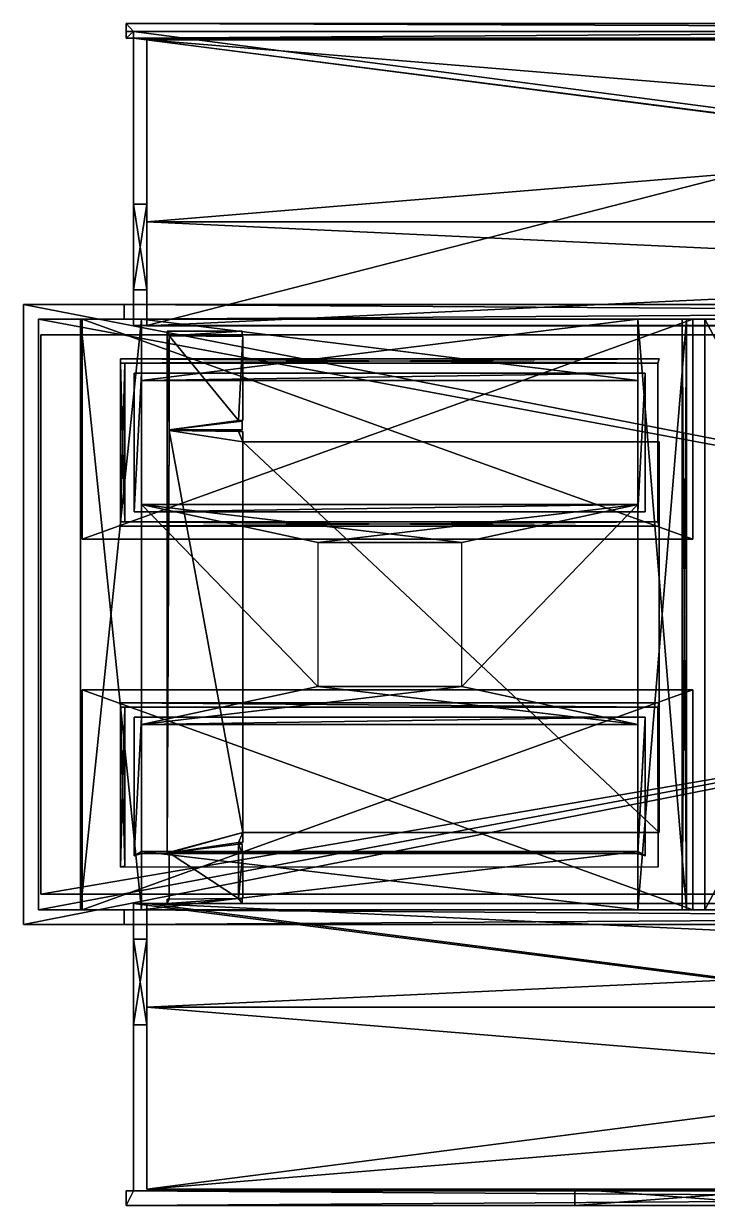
# Model space of a CAD drawing. Header units: metres. Extents: x -30 to 13953, y 0 to 4840.
# Drawn here: x -30 to 2770, y 0 to 4840 of the extents above; entities that cross this region are included whole.
import ezdxf

# ---------------------------------------------------------------- set-up
doc = ezdxf.new("R2010")
doc.units = ezdxf.units.M
doc.layers.add('ARR_parete_letto', color=7, linetype='Continuous')
doc.layers.add('SCOCCA', color=7, linetype='Continuous')

msp = doc.modelspace()

# ---------------------------------------------------------------- linework, layer by layer
at = {"layer": 'ARR_parete_letto'}
for points in [[(558.4, 3579.8, 1395), (558.4, 1443.8, 1395), (558.4, 1443.8, 3693.5)], [(558.4, 3579.8, 1395), (558.4, 1443.8, 3693.5), (558.4, 3579.8, 3693.5)], [(558.4, 3579.8, 1395), (558.4, 3579.8, 3693.5), (865.4, 3579.8, 3693.5)], [(865.4, 3579.8, 1395), (558.4, 3579.8, 1395), (865.4, 3579.8, 3693.5)], [(558.4, 3579.8, 1395), (566.4, 3561.8, 1395), (566.4, 3175.8, 1395)], [(558.4, 3579.8, 1395), (865.4, 3579.8, 1395), (566.4, 3561.8, 1395)], [(558.4, 1443.8, 1395), (558.4, 3579.8, 1395), (566.4, 3175.8, 1395)], [(558.4, 3579.8, 3693.5), (566.4, 3175.8, 3693.5), (566.4, 3561.8, 3693.5)], [(558.4, 3579.8, 3693.5), (566.4, 3561.8, 3693.5), (865.4, 3579.8, 3693.5)], [(558.4, 1443.8, 3693.5), (566.4, 3175.8, 3693.5), (558.4, 3579.8, 3693.5)], [(566.4, 3561.8, 1395), (865.4, 3579.8, 1395), (865.4, 3561.8, 1395)], [(566.4, 3561.8, 3693.5), (865.4, 3561.8, 3693.5), (865.4, 3579.8, 3693.5)], [(865.4, 3561.8, 1395), (865.4, 3561.8, 3693.5), (566.4, 3561.8, 3693.5)], [(566.4, 3561.8, 1395), (865.4, 3561.8, 1395), (566.4, 3561.8, 3693.5)], [(868.4, 3558.8, 1395), (566.4, 3561.8, 1395), (566.4, 3561.8, 3693.5)], [(868.4, 3558.8, 1395), (566.4, 3561.8, 3693.5), (868.4, 3558.8, 3693.5)], [(566.4, 3561.8, 1395), (868.4, 3558.8, 1395), (850.4, 3214.8, 1395)], [(566.4, 3561.8, 1395), (850.4, 3214.8, 1395), (566.4, 3175.8, 1395)], [(566.4, 3561.8, 3693.5), (850.4, 3214.8, 3693.5), (868.4, 3558.8, 3693.5)], [(566.4, 3561.8, 3693.5), (566.4, 3175.8, 3693.5), (850.4, 3214.8, 3693.5)], [(868.4, 3558.8, 1395), (868.4, 3214.8, 1395), (850.4, 3214.8, 1395)], [(868.4, 3558.8, 3693.5), (850.4, 3214.8, 3693.5), (868.4, 3214.8, 3693.5)], [(865.4, 3579.8, 1395), (865.4, 3579.8, 3693.5), (865.4, 3561.8, 3693.5)], [(865.4, 3561.8, 1395), (865.4, 3579.8, 1395), (865.4, 3561.8, 3693.5)], [(868.4, 3558.8, 1395), (868.4, 3558.8, 3693.5), (868.4, 3214.8, 3693.5)], [(868.4, 3214.8, 1395), (868.4, 3558.8, 1395), (868.4, 3214.8, 3693.5)], [(865.4, 3211.8, 1395), (566.4, 3175.8, 1395), (850.4, 3214.8, 1395)], [(865.4, 3211.8, 3693.5), (850.4, 3214.8, 3693.5), (566.4, 3175.8, 3693.5)], [(865.4, 3175.8, 1395), (566.4, 3175.8, 1395), (865.4, 3211.8, 1395)], [(865.4, 3175.8, 3693.5), (865.4, 3211.8, 3693.5), (566.4, 3175.8, 3693.5)], [(868.4, 3214.8, 1395), (868.4, 3214.8, 3693.5), (850.4, 3214.8, 3693.5)], [(850.4, 3214.8, 1395), (868.4, 3214.8, 1395), (850.4, 3214.8, 3693.5)], [(865.4, 3211.8, 1395), (850.4, 3214.8, 1395), (850.4, 3214.8, 3693.5)], [(865.4, 3211.8, 1395), (850.4, 3214.8, 3693.5), (865.4, 3211.8, 3693.5)], [(865.4, 3175.8, 1395), (865.4, 3211.8, 1395), (865.4, 3211.8, 3693.5)], [(865.4, 3175.8, 1395), (865.4, 3211.8, 3693.5), (865.4, 3175.8, 3693.5)], [(558.4, 1443.8, 1395), (566.4, 3175.8, 1395), (566.4, 3173.7, 1395)], [(558.4, 1443.8, 3693.5), (566.4, 3173.7, 3693.5), (566.4, 3175.8, 3693.5)], [(566.4, 3173.7, 1395), (868.4, 1527.8, 1395), (558.4, 1443.8, 1395)], [(566.4, 3173.7, 3693.5), (558.4, 1443.8, 3693.5), (868.4, 1527.8, 3693.5)], [(865.4, 3175.8, 1395), (865.4, 3175.8, 3693.5), (566.4, 3175.8, 3693.5)], [(566.4, 3175.8, 1395), (865.4, 3175.8, 1395), (566.4, 3175.8, 3693.5)], [(566.4, 3175.8, 1395), (566.4, 3175.8, 3693.5), (566.4, 3173.7, 3693.5)], [(566.4, 3173.7, 1395), (566.4, 3175.8, 1395), (566.4, 3173.7, 3693.5)], [(850.4, 3175.8, 1395), (566.4, 3173.7, 1395), (566.4, 3173.7, 3693.5)], [(850.4, 3175.8, 1395), (566.4, 3173.7, 3693.5), (850.4, 3175.8, 3693.5)], [(566.4, 3173.7, 1395), (850.4, 3175.8, 1395), (850.4, 3169.8, 1395)], [(566.4, 3173.7, 3693.5), (850.4, 3169.8, 3693.5), (850.4, 3175.8, 3693.5)], [(566.4, 3173.7, 1395), (850.4, 3169.8, 1395), (868.4, 3127.8, 1395)], [(566.4, 3173.7, 1395), (868.4, 3127.8, 1395), (868.4, 1527.8, 1395)], [(566.4, 3173.7, 3693.5), (868.4, 3127.8, 3693.5), (850.4, 3169.8, 3693.5)], [(566.4, 3173.7, 3693.5), (868.4, 1527.8, 3693.5), (868.4, 3127.8, 3693.5)], [(850.4, 3169.8, 1395), (850.4, 3175.8, 1395), (850.4, 3175.8, 3693.5)], [(850.4, 3169.8, 1395), (850.4, 3175.8, 3693.5), (850.4, 3169.8, 3693.5)], [(850.4, 3169.8, 1395), (850.4, 3169.8, 3693.5), (868.4, 3169.8, 3693.5)], [(868.4, 3169.8, 1395), (850.4, 3169.8, 1395), (868.4, 3169.8, 3693.5)], [(850.4, 3169.8, 1395), (868.4, 3169.8, 1395), (868.4, 3127.8, 1395)], [(850.4, 3169.8, 3693.5), (868.4, 3127.8, 3693.5), (868.4, 3169.8, 3693.5)], [(868.4, 3127.8, 1395), (868.4, 3169.8, 1395), (868.4, 3169.8, 3693.5)], [(868.4, 3127.8, 1395), (868.4, 3169.8, 3693.5), (868.4, 3127.8, 3693.5)], [(868.4, 3127.8, 1395), (868.4, 3127.8, 3693.5), (2573.4, 3127.8, 3693.5)], [(2573.4, 3127.8, 1395), (868.4, 3127.8, 1395), (2573.4, 3127.8, 3693.5)], [(868.4, 3127.8, 1395), (2573.4, 3127.8, 1395), (2573.4, 1527.8, 1395)], [(868.4, 3127.8, 1395), (2573.4, 1527.8, 1395), (868.4, 1527.8, 1395)], [(868.4, 3127.8, 3693.5), (2573.4, 1527.8, 3693.5), (2573.4, 3127.8, 3693.5)], [(868.4, 3127.8, 3693.5), (868.4, 1527.8, 3693.5), (2573.4, 1527.8, 3693.5)], [(2573.4, 1527.8, 1395), (2573.4, 3127.8, 1395), (2573.4, 3127.8, 3693.5)], [(2573.4, 1527.8, 1395), (2573.4, 3127.8, 3693.5), (2573.4, 1527.8, 3693.5)], [(558.4, 1443.8, 1395), (868.4, 1527.8, 1395), (566.4, 1443.8, 1395)], [(558.4, 1443.8, 3693.5), (566.4, 1443.8, 3693.5), (868.4, 1527.8, 3693.5)], [(566.4, 1443.8, 1395), (868.4, 1527.8, 1395), (850.4, 1485.8, 1395)], [(566.4, 1443.8, 3693.5), (850.4, 1485.8, 3693.5), (868.4, 1527.8, 3693.5)], [(868.4, 1527.8, 1395), (868.4, 1485.8, 1395), (850.4, 1485.8, 1395)], [(868.4, 1527.8, 3693.5), (850.4, 1485.8, 3693.5), (868.4, 1485.8, 3693.5)], [(2573.4, 1527.8, 1395), (2573.4, 1527.8, 3693.5), (868.4, 1527.8, 3693.5)], [(868.4, 1527.8, 1395), (2573.4, 1527.8, 1395), (868.4, 1527.8, 3693.5)], [(868.4, 1485.8, 1395), (868.4, 1527.8, 1395), (868.4, 1527.8, 3693.5)], [(868.4, 1485.8, 1395), (868.4, 1527.8, 3693.5), (868.4, 1485.8, 3693.5)], [(566.4, 1443.8, 1395), (850.4, 1485.8, 1395), (850.4, 1479.8, 1395)], [(566.4, 1443.8, 3693.5), (850.4, 1479.8, 3693.5), (850.4, 1485.8, 3693.5)], [(566.4, 1443.8, 1395), (850.4, 1479.8, 1395), (850.4, 1443.8, 1395)], [(566.4, 1443.8, 3693.5), (850.4, 1443.8, 3693.5), (850.4, 1479.8, 3693.5)], [(868.4, 1485.8, 1395), (868.4, 1485.8, 3693.5), (850.4, 1485.8, 3693.5)], [(850.4, 1485.8, 1395), (868.4, 1485.8, 1395), (850.4, 1485.8, 3693.5)], [(850.4, 1479.8, 1395), (850.4, 1485.8, 1395), (850.4, 1485.8, 3693.5)], [(850.4, 1479.8, 1395), (850.4, 1485.8, 3693.5), (850.4, 1479.8, 3693.5)], [(865.4, 1479.8, 1395), (850.4, 1479.8, 1395), (850.4, 1479.8, 3693.5)], [(865.4, 1479.8, 1395), (850.4, 1479.8, 3693.5), (865.4, 1479.8, 3693.5)], [(850.4, 1479.8, 1395), (865.4, 1479.8, 1395), (865.4, 1443.8, 1395)], [(850.4, 1479.8, 1395), (865.4, 1443.8, 1395), (850.4, 1443.8, 1395)], [(850.4, 1479.8, 3693.5), (865.4, 1443.8, 3693.5), (865.4, 1479.8, 3693.5)], [(850.4, 1479.8, 3693.5), (850.4, 1443.8, 3693.5), (865.4, 1443.8, 3693.5)], [(865.4, 1443.8, 1395), (865.4, 1479.8, 1395), (865.4, 1479.8, 3693.5)], [(865.4, 1443.8, 1395), (865.4, 1479.8, 3693.5), (865.4, 1443.8, 3693.5)], [(558.4, 1443.8, 1395), (566.4, 1443.8, 1395), (566.4, 1443.8, 3693.5)], [(558.4, 1443.8, 1395), (566.4, 1443.8, 3693.5), (558.4, 1443.8, 3693.5)], [(566.4, 1253.8, 1395), (566.4, 1253.8, 3693.5), (566.4, 1443.8, 3693.5)], [(566.4, 1443.8, 1395), (566.4, 1253.8, 1395), (566.4, 1443.8, 3693.5)], [(566.4, 1443.8, 1395), (850.4, 1443.8, 1395), (850.4, 1440.8, 1395)], [(566.4, 1443.8, 1395), (850.4, 1440.8, 1395), (850.4, 1256.8, 1395)], [(566.4, 1443.8, 1395), (850.4, 1256.8, 1395), (566.4, 1253.8, 1395)], [(566.4, 1443.8, 3693.5), (850.4, 1440.8, 3693.5), (850.4, 1443.8, 3693.5)], [(566.4, 1443.8, 3693.5), (850.4, 1256.8, 3693.5), (850.4, 1440.8, 3693.5)], [(566.4, 1443.8, 3693.5), (566.4, 1253.8, 3693.5), (850.4, 1256.8, 3693.5)], [(850.4, 1443.8, 1395), (865.4, 1443.8, 1395), (865.4, 1443.8, 3693.5)], [(850.4, 1443.8, 1395), (865.4, 1443.8, 3693.5), (850.4, 1443.8, 3693.5)], [(850.4, 1440.8, 1395), (850.4, 1443.8, 1395), (850.4, 1443.8, 3693.5)], [(850.4, 1440.8, 1395), (850.4, 1443.8, 3693.5), (850.4, 1440.8, 3693.5)], [(850.4, 1440.8, 1395), (850.4, 1440.8, 3693.5), (868.4, 1440.8, 3693.5)], [(868.4, 1440.8, 1395), (850.4, 1440.8, 1395), (868.4, 1440.8, 3693.5)], [(868.4, 1440.8, 1395), (868.4, 1256.8, 1395), (850.4, 1256.8, 1395)], [(850.4, 1440.8, 1395), (868.4, 1440.8, 1395), (850.4, 1256.8, 1395)], [(868.4, 1440.8, 3693.5), (850.4, 1256.8, 3693.5), (868.4, 1256.8, 3693.5)], [(850.4, 1440.8, 3693.5), (850.4, 1256.8, 3693.5), (868.4, 1440.8, 3693.5)], [(868.4, 1440.8, 1395), (868.4, 1440.8, 3693.5), (868.4, 1256.8, 3693.5)], [(868.4, 1256.8, 1395), (868.4, 1440.8, 1395), (868.4, 1256.8, 3693.5)], [(558.4, 1235.8, 1395), (850.4, 1256.8, 1395), (865.4, 1235.8, 1395)], [(566.4, 1253.8, 1395), (850.4, 1256.8, 1395), (558.4, 1235.8, 1395)], [(558.4, 1235.8, 3693.5), (865.4, 1235.8, 3693.5), (850.4, 1256.8, 3693.5)], [(566.4, 1253.8, 3693.5), (558.4, 1235.8, 3693.5), (850.4, 1256.8, 3693.5)], [(558.4, 1235.8, 1395), (558.4, 1235.8, 3693.5), (558.4, 1253.8, 3693.5)], [(558.4, 1253.8, 1395), (558.4, 1235.8, 1395), (558.4, 1253.8, 3693.5)], [(566.4, 1253.8, 1395), (558.4, 1253.8, 1395), (558.4, 1253.8, 3693.5)], [(566.4, 1253.8, 1395), (558.4, 1253.8, 3693.5), (566.4, 1253.8, 3693.5)], [(558.4, 1253.8, 1395), (566.4, 1253.8, 1395), (558.4, 1235.8, 1395)], [(558.4, 1253.8, 3693.5), (558.4, 1235.8, 3693.5), (566.4, 1253.8, 3693.5)], [(865.4, 1235.8, 1395), (865.4, 1235.8, 3693.5), (558.4, 1235.8, 3693.5)], [(558.4, 1235.8, 1395), (865.4, 1235.8, 1395), (558.4, 1235.8, 3693.5)], [(868.4, 1256.8, 1395), (868.4, 1256.8, 3693.5), (850.4, 1256.8, 3693.5)], [(850.4, 1256.8, 1395), (868.4, 1256.8, 1395), (850.4, 1256.8, 3693.5)], [(865.4, 1253.8, 1395), (850.4, 1256.8, 1395), (850.4, 1256.8, 3693.5)], [(865.4, 1253.8, 1395), (850.4, 1256.8, 3693.5), (865.4, 1253.8, 3693.5)], [(850.4, 1256.8, 1395), (865.4, 1253.8, 1395), (865.4, 1235.8, 1395)], [(850.4, 1256.8, 3693.5), (865.4, 1235.8, 3693.5), (865.4, 1253.8, 3693.5)], [(865.4, 1253.8, 1395), (865.4, 1253.8, 3693.5), (865.4, 1235.8, 3693.5)], [(865.4, 1235.8, 1395), (865.4, 1253.8, 1395), (865.4, 1235.8, 3693.5)]]:
    msp.add_3dface(points, dxfattribs=at)
at = {"layer": 'SCOCCA'}
for points in [[(390, 4840, 3910), (390, 4807.8, 3853.8), (390, 4781, 3910)], [(9635, 4840, 3910), (390, 4840, 3910), (390, 4781, 3910)], [(9635, 4840, 3910), (390, 4781, 3910), (9635, 4781, 3910)], [(390, 4807.8, 3853.8), (390, 4840, 1395), (390, 4807.8, 1395)], [(390, 4840, 1395), (419.4, 4807.8, 1395), (390, 4807.8, 1395)], [(390, 4840, 3910), (390, 4840, 1395), (390, 4807.8, 3853.8)], [(2793, 4840, 2698), (390, 4840, 1395), (390, 4840, 3910)], [(390, 4840, 1395), (9605.4, 4807.8, 1395), (419.4, 4807.8, 1395)], [(5030, 4840, 1695), (390, 4840, 1395), (2793, 4840, 2698)], [(5880, 4840, 1695), (390, 4840, 1395), (5030, 4840, 1695)], [(9635, 4840, 1395), (390, 4840, 1395), (5880, 4840, 1695)], [(390, 4840, 1395), (9635, 4840, 1395), (9605.4, 4807.8, 1395)], [(2793, 4840, 3342), (2793, 4840, 2698), (390, 4840, 3910)], [(5030, 4840, 3760), (2793, 4840, 3342), (390, 4840, 3910)], [(390, 4840, 3910), (5880, 4840, 3760), (5030, 4840, 3760)], [(390, 4840, 3910), (9635, 4840, 3910), (5880, 4840, 3760)], [(390, 4781, 3910), (390, 4807.8, 3853.8), (390, 4781, 3854.9)], [(390, 4807.8, 3853.8), (419.4, 4807.8, 3853.8), (390, 4781, 3854.9)], [(390, 4781, 3854.9), (419.4, 4807.8, 3853.8), (419.4, 4781, 3854.9)], [(390, 4807.8, 3853.8), (390, 4807.8, 1395), (419.4, 4807.8, 1395)], [(390, 4807.8, 3853.8), (419.4, 4807.8, 1395), (419.4, 4807.8, 3853.8)], [(419.4, 4100, 2125.5), (419.4, 4807.8, 1395), (419.4, 3603, 1395)], [(419.4, 4807.8, 1395), (9605.4, 3603, 1395), (419.4, 3603, 1395)], [(419.4, 4100, 3345.5), (419.4, 4807.8, 3853.8), (419.4, 4100, 2125.5)], [(419.4, 4807.8, 3853.8), (419.4, 4807.8, 1395), (419.4, 4100, 2125.5)], [(419.4, 4100, 3345.5), (419.4, 4781, 3854.9), (419.4, 4807.8, 3853.8)], [(419.4, 4807.8, 1395), (9605.4, 4807.8, 1395), (9605.4, 3603, 1395)], [(390, 4781, 3910), (390, 4781, 3854.9), (419.4, 4781, 3854.9)], [(390, 4781, 3910), (419.4, 4781, 3854.9), (9605.4, 4781, 3854.9)], [(390, 4781, 3910), (9605.4, 4781, 3854.9), (9635, 4781, 3910)], [(419.4, 3603, 3901.8), (419.4, 4781, 3854.9), (419.4, 4100, 3345.5)], [(419.4, 4781, 3854.9), (419.4, 3603, 3901.8), (9605.4, 3603, 3901.8)], [(419.4, 4781, 3854.9), (9605.4, 3603, 3901.8), (9605.4, 4781, 3854.9)], [(474.4, 3603, 1695), (474.4, 4774, 1695), (474.4, 4100, 2125.5)], [(474.4, 4774, 1695), (474.4, 3603, 1695), (5030, 4774, 1695)], [(474.4, 3603, 1695), (9550.4, 3603, 1695), (5030, 4774, 1695)], [(474.4, 3603, 3846.7), (474.4, 4100, 3345.5), (474.4, 4774, 3800.1)], [(474.4, 4774, 3800.1), (9550.4, 3603, 3846.7), (474.4, 3603, 3846.7)], [(9550.4, 4028.3, 3783.9), (474.4, 4028.3, 3783.9), (474.4, 4774, 3783.9)], [(9550.4, 4774, 3783.9), (474.4, 4774, 3783.9), (474.4, 4028.3, 3783.9)], [(9550.4, 4774, 3783.9), (474.4, 4028.3, 3783.9), (9550.4, 4028.3, 3783.9)], [(474.4, 4100, 3345.5), (474.4, 4100, 2125.5), (474.4, 4774, 1695)], [(474.4, 4100, 3345.5), (474.4, 4774, 1695), (474.4, 4774, 3800.1)], [(2793, 4774, 2698), (474.4, 4774, 3800.1), (474.4, 4774, 1695)], [(5030, 4774, 1695), (2793, 4774, 2698), (474.4, 4774, 1695)], [(9550.4, 4028.3, 3783.9), (474.4, 4774, 3783.9), (9550.4, 4774, 3783.9)], [(2793, 4774, 3342), (474.4, 4774, 3800.1), (2793, 4774, 2698)], [(5030, 4774, 3760), (474.4, 4774, 3800.1), (2793, 4774, 3342)], [(474.4, 4774, 3800.1), (5030, 4774, 3760), (5880, 4774, 3760)], [(474.4, 4774, 3800.1), (5880, 4774, 3760), (9550.4, 4774, 3800.1)], [(474.4, 4774, 3800.1), (9550.4, 4774, 3800.1), (9550.4, 3603, 3846.7)], [(419.4, 3750, 2125.5), (419.4, 4100, 2125.5), (419.4, 3603, 1395)], [(419.4, 3603, 3901.8), (419.4, 4100, 3345.5), (419.4, 3750, 3345.5)], [(419.4, 3750, 2125.5), (474.4, 4100, 2125.5), (419.4, 4100, 2125.5)], [(474.4, 3750, 2125.5), (474.4, 4100, 2125.5), (419.4, 3750, 2125.5)], [(419.4, 4100, 3345.5), (474.4, 3750, 3345.5), (419.4, 3750, 3345.5)], [(474.4, 4100, 2125.5), (419.4, 4100, 3345.5), (419.4, 4100, 2125.5)], [(474.4, 4100, 3345.5), (474.4, 3750, 3345.5), (419.4, 4100, 3345.5)], [(474.4, 4100, 2125.5), (474.4, 4100, 3345.5), (419.4, 4100, 3345.5)], [(474.4, 3750, 2125.5), (474.4, 3603, 1695), (474.4, 4100, 2125.5)], [(474.4, 3603, 3846.7), (474.4, 3750, 3345.5), (474.4, 4100, 3345.5)], [(9550.4, 3602.8, 3783.9), (474.4, 3602.8, 3783.9), (474.4, 4028.3, 3783.9)], [(9550.4, 4028.3, 3783.9), (474.4, 4028.3, 3783.9), (474.4, 3602.8, 3783.9)], [(9550.4, 4028.3, 3783.9), (474.4, 3602.8, 3783.9), (9550.4, 3602.8, 3783.9)], [(9550.4, 3602.8, 3783.9), (474.4, 4028.3, 3783.9), (9550.4, 4028.3, 3783.9)], [(419.4, 3603, 1395), (419.4, 3603, 3901.8), (419.4, 3750, 2125.5)], [(419.4, 3750, 2125.5), (419.4, 3603, 3901.8), (419.4, 3750, 3345.5)], [(474.4, 3750, 3345.5), (419.4, 3750, 2125.5), (419.4, 3750, 3345.5)], [(474.4, 3750, 3345.5), (474.4, 3750, 2125.5), (419.4, 3750, 2125.5)], [(474.4, 3603, 1695), (474.4, 3750, 3345.5), (474.4, 3603, 3846.7)], [(474.4, 3603, 1695), (474.4, 3750, 2125.5), (474.4, 3750, 3345.5)], [(-30, 3690, 4300), (-30, 1150, 1250), (-30, 1150, 4300)], [(-30, 3690, 4300), (-30, 3690, 1250), (-30, 1150, 1250)], [(-30, 3690, 1250), (13025, 1150, 1250), (-30, 1150, 1250)], [(12865.3, 3690, 4299.9), (-30, 3690, 4300), (-30, 1150, 4300)], [(12865.3, 3690, 4299.9), (-30, 1150, 4300), (12865.3, 1150, 4299.9)], [(381.9, 3690, 3925), (-30, 3690, 1250), (-30, 3690, 4300)], [(381.9, 3690, 3925), (381.9, 3690, 1380), (-30, 3690, 1250)], [(13025, 3690, 1250), (-30, 3690, 1250), (381.9, 3690, 1380)], [(-30, 3690, 1250), (13025, 3690, 1250), (13025, 1150, 1250)], [(9656.9, 3690, 3925), (381.9, 3690, 3925), (-30, 3690, 4300)], [(-30, 3690, 4300), (12865.3, 3690, 4299.9), (9656.9, 3690, 3925)], [(381.9, 3629, 1380), (381.9, 3690, 3925), (381.9, 3629, 3925)], [(381.9, 3629, 1380), (381.9, 3690, 1380), (381.9, 3690, 3925)], [(381.9, 3629, 1380), (9656.9, 3690, 1380), (381.9, 3690, 1380)], [(381.9, 3629, 1380), (9656.9, 3629, 1380), (9656.9, 3690, 1380)], [(9656.9, 3629, 3925), (381.9, 3629, 3925), (381.9, 3690, 3925)], [(13025, 3690, 1250), (381.9, 3690, 1380), (9656.9, 3690, 1380)], [(9656.9, 3629, 3925), (381.9, 3690, 3925), (9656.9, 3690, 3925)], [(31, 3629, 4245), (31, 1211, 4245), (31, 1211, 1305)], [(31, 3629, 4245), (31, 1211, 1305), (31, 3629, 1305)], [(31, 3629, 1305), (31, 1211, 1305), (13021.1, 1211, 1305)], [(12936.4, 3629, 4245), (31, 1211, 4245), (31, 3629, 4245)], [(12936.4, 3629, 4245), (12936.4, 1211, 4245), (31, 1211, 4245)], [(381.9, 3629, 3925), (31, 3629, 4245), (31, 3629, 1305)], [(381.9, 3629, 3925), (31, 3629, 1305), (381.9, 3629, 1380)], [(13021.1, 3629, 1305), (381.9, 3629, 1380), (31, 3629, 1305)], [(31, 3629, 1305), (13021.1, 1211, 1305), (13021.1, 3629, 1305)], [(9656.9, 3629, 3925), (31, 3629, 4245), (381.9, 3629, 3925)], [(31, 3629, 4245), (9656.9, 3629, 3925), (10050, 3629, 3925)], [(31, 3629, 4245), (10050, 3629, 3925), (12936.4, 3629, 4245)], [(203.2, 3629, 3994.4), (203.2, 1211, 3994.4), (453.2, 1211, 3994.4)], [(203.2, 3629, 3994.4), (453.2, 3629, 3994.4), (203.2, 1211, 3994.4)], [(453.2, 3629, 3994.4), (453.2, 1211, 3994.4), (203.2, 1211, 3994.4)], [(453.2, 3629, 3994.4), (203.2, 3629, 3994.4), (453.2, 1211, 3994.4)], [(210.2, 3629, 4092.4), (2711.2, 2729, 4092.4), (210.2, 2729, 4092.4)], [(2711.2, 3629, 4092.4), (210.2, 3629, 4092.4), (210.2, 2729, 4092.4)], [(2711.2, 3629, 4092.4), (210.2, 2729, 4092.4), (2711.2, 2729, 4092.4)], [(210.2, 3629, 4092.4), (2711.2, 3629, 4092.4), (2711.2, 2729, 4092.4)], [(13021.1, 3629, 1305), (9656.9, 3629, 1380), (381.9, 3629, 1380)], [(419.4, 3603, 3901.8), (419.4, 3603, 1395), (474.4, 3603, 1695)], [(9550.4, 3603, 1695), (474.4, 3603, 1695), (419.4, 3603, 1395)], [(9550.4, 3603, 1695), (419.4, 3603, 1395), (9605.4, 3603, 1395)], [(419.4, 3603, 3901.8), (474.4, 3603, 1695), (474.4, 3603, 3846.7)], [(9605.4, 3603, 3901.8), (419.4, 3603, 3901.8), (474.4, 3603, 3846.7)], [(2485.2, 3378.8, 3997.4), (453.2, 3378.8, 3997.4), (453.2, 3629, 3994.4)], [(2485.2, 3629, 3994.4), (453.2, 3629, 3994.4), (453.2, 3378.8, 3997.4)], [(2485.2, 3629, 3994.4), (453.2, 3378.8, 3997.4), (2485.2, 3378.8, 3997.4)], [(2485.2, 3378.8, 3997.4), (453.2, 3629, 3994.4), (2485.2, 3629, 3994.4)], [(9605.4, 3603, 3901.8), (474.4, 3603, 3846.7), (9550.4, 3603, 3846.7)], [(2485.2, 3629, 3994.4), (2685.2, 1211, 3997.4), (2485.2, 1211, 3994.4)], [(2685.2, 3629, 3997.4), (2485.2, 3629, 3994.4), (2485.2, 1211, 3994.4)], [(2685.2, 3629, 3997.4), (2485.2, 1211, 3994.4), (2685.2, 1211, 3997.4)], [(2485.2, 3629, 3994.4), (2685.2, 3629, 3997.4), (2685.2, 1211, 3997.4)], [(2667.2, 3629, 4003.4), (2667.2, 1211, 4003.4), (2667.2, 1211, 4083.4)], [(2685.2, 3629, 3997.4), (2667.2, 1211, 4003.4), (2667.2, 3629, 4003.4)], [(2685.2, 3629, 3997.4), (2685.2, 1211, 3997.4), (2667.2, 1211, 4003.4)], [(2667.2, 3629, 4003.4), (2667.2, 1211, 4083.4), (2667.2, 3629, 4083.4)], [(2667.2, 3629, 4083.4), (2667.2, 1211, 4083.4), (2685.2, 1211, 4083.4)], [(2667.2, 3629, 4083.4), (2685.2, 3629, 3997.4), (2667.2, 3629, 4003.4)], [(2667.2, 3629, 4083.4), (2685.2, 1211, 4083.4), (2685.2, 3629, 4083.4)], [(2685.2, 3629, 4083.4), (2685.2, 3629, 3997.4), (2667.2, 3629, 4083.4)], [(2685.2, 3629, 4083.4), (2685.2, 1211, 4083.4), (2685.2, 1211, 3997.4)], [(2685.2, 3629, 4083.4), (2685.2, 1211, 3997.4), (2685.2, 3629, 3997.4)], [(2760.2, 3629, 3994.4), (2760.2, 1211, 3994.4), (4050.2, 1211, 3994.4)], [(2760.2, 3629, 3994.4), (4050.2, 3629, 3994.4), (2760.2, 1211, 3994.4)], [(4050.2, 3629, 3994.4), (4050.2, 1211, 3994.4), (2760.2, 1211, 3994.4)], [(4050.2, 3629, 3994.4), (2760.2, 3629, 3994.4), (4050.2, 1211, 3994.4)], [(40, 1275, 1695), (40, 3565, 1395), (40, 1275, 1395)], [(13416.9, 3565, 1395), (40, 1275, 1395), (40, 3565, 1395)], [(13416.9, 3565, 1395), (13416.9, 1275, 1395), (40, 1275, 1395)], [(40, 1275, 1695), (40, 3565, 1695), (40, 3565, 1395)], [(13416.9, 3565, 1695), (40, 3565, 1695), (40, 1275, 1695)], [(13416.9, 3565, 1695), (40, 1275, 1695), (13416.9, 1275, 1695)], [(13416.9, 3565, 1395), (40, 3565, 1395), (40, 3565, 1695)], [(13416.9, 3565, 1695), (13416.9, 3565, 1395), (40, 3565, 1695)], [(367, 3449, 4083.4), (367, 3467, 4003.4), (367, 3449, 4003.4)], [(2573, 3467, 4003.4), (367, 3449, 4003.4), (367, 3467, 4003.4)], [(2573, 3467, 4003.4), (2567, 3449, 4003.4), (367, 3449, 4003.4)], [(367, 3449, 4083.4), (367, 3467, 4083.4), (367, 3467, 4003.4)], [(367, 3467, 4083.4), (367, 3449, 4083.4), (2567, 3449, 4083.4)], [(2573, 3467, 4003.4), (367, 3467, 4003.4), (367, 3467, 4083.4)], [(367, 3467, 4083.4), (2567, 3449, 4083.4), (2573, 3467, 4083.4)], [(2573, 3467, 4083.4), (2573, 3467, 4003.4), (367, 3467, 4083.4)], [(367, 3449, 4083.4), (367, 2800, 4003.4), (367, 2800, 4083.4)], [(367, 3449, 4083.4), (367, 3449, 4003.4), (367, 2800, 4003.4)], [(367, 3449, 4003.4), (385, 2800, 4003.4), (367, 2800, 4003.4)], [(367, 3449, 4083.4), (367, 2800, 4083.4), (385, 3449, 4083.4)], [(385, 3449, 4083.4), (367, 2800, 4083.4), (385, 2800, 4083.4)], [(385, 3449, 4083.4), (367, 3449, 4003.4), (367, 3449, 4083.4)], [(367, 3449, 4083.4), (367, 3449, 4003.4), (2567, 3449, 4003.4)], [(385, 3449, 4003.4), (385, 2800, 4003.4), (367, 3449, 4003.4)], [(385, 3449, 4083.4), (385, 3449, 4003.4), (367, 3449, 4003.4)], [(367, 3449, 4083.4), (2567, 3449, 4003.4), (2567, 3449, 4083.4)], [(385, 2800, 4083.4), (385, 2800, 4003.4), (385, 3449, 4003.4)], [(385, 2800, 4083.4), (385, 3449, 4003.4), (385, 3449, 4083.4)], [(2573, 3467, 4083.4), (2567, 3449, 4083.4), (2567, 3449, 4003.4)], [(2573, 3467, 4083.4), (2567, 3449, 4003.4), (2573, 3467, 4003.4)], [(2567, 2800, 4083.4), (2567, 3449, 4003.4), (2567, 2800, 4003.4)], [(2567, 3449, 4083.4), (2567, 2800, 4083.4), (2567, 2800, 4003.4)], [(2567, 3449, 4083.4), (2567, 2800, 4003.4), (2567, 3449, 4003.4)], [(2567, 2800, 4083.4), (2567, 3449, 4083.4), (2567, 3449, 4003.4)], [(423.2, 2840.1, 4021.4), (423.2, 3408.8, 4003.4), (423.2, 2840.1, 4003.4)], [(453.2, 3408.8, 4003.4), (423.2, 2840.1, 4003.4), (423.2, 3408.8, 4003.4)], [(453.2, 3408.8, 4003.4), (453.2, 2840, 4003.4), (423.2, 2840.1, 4003.4)], [(423.2, 2840.1, 4021.4), (423.2, 3408.8, 4021.4), (423.2, 3408.8, 4003.4)], [(453.2, 3408.8, 4021.4), (423.2, 3408.8, 4021.4), (423.2, 2840.1, 4021.4)], [(453.2, 3408.8, 4021.4), (423.2, 2840.1, 4021.4), (453.2, 2840, 4021.4)], [(423.2, 3408.8, 4021.4), (453.2, 3408.8, 4021.4), (423.2, 3408.8, 4003.4)], [(423.2, 3408.8, 4003.4), (453.2, 3408.8, 4021.4), (453.2, 3408.8, 4003.4)], [(453.2, 3408.8, 4021.4), (453.2, 2840, 4021.4), (453.2, 2840, 4003.4)], [(453.2, 3408.8, 4021.4), (453.2, 2840, 4003.4), (453.2, 3408.8, 4003.4)], [(453.2, 3378.8, 4021.4), (453.2, 3408.8, 4021.4), (453.2, 3378.8, 3997.4)], [(453.2, 3378.8, 3997.4), (453.2, 3408.8, 4021.4), (453.2, 3408.8, 4003.4)], [(2485.2, 3408.8, 4003.4), (453.2, 3378.8, 3997.4), (453.2, 3408.8, 4003.4)], [(2485.2, 3408.8, 4003.4), (2485.2, 3378.8, 3997.4), (453.2, 3378.8, 3997.4)], [(2485.2, 3408.8, 4021.4), (453.2, 3408.8, 4021.4), (453.2, 3378.8, 4021.4)], [(2485.2, 3408.8, 4021.4), (453.2, 3378.8, 4021.4), (2485.2, 3378.8, 4021.4)], [(2485.2, 3408.8, 4021.4), (453.2, 3408.8, 4003.4), (453.2, 3408.8, 4021.4)], [(2485.2, 3408.8, 4021.4), (2485.2, 3408.8, 4003.4), (453.2, 3408.8, 4003.4)], [(2485.2, 3408.8, 4021.4), (2485.2, 2840, 4003.4), (2485.2, 2840, 4021.4)], [(2485.2, 3408.8, 4021.4), (2485.2, 3408.8, 4003.4), (2485.2, 2840, 4003.4)], [(2515.2, 3408.8, 4003.4), (2485.2, 2840, 4003.4), (2485.2, 3408.8, 4003.4)], [(2515.2, 3408.8, 4003.4), (2515.2, 2840.1, 4003.4), (2485.2, 2840, 4003.4)], [(2515.2, 3408.8, 4021.4), (2485.2, 3408.8, 4021.4), (2485.2, 2840, 4021.4)], [(2515.2, 3408.8, 4021.4), (2485.2, 2840, 4021.4), (2515.2, 2840.1, 4021.4)], [(2485.2, 3408.8, 4003.4), (2485.2, 3378.8, 4021.4), (2485.2, 3378.8, 3997.4)], [(2485.2, 3408.8, 4021.4), (2485.2, 3378.8, 4021.4), (2485.2, 3408.8, 4003.4)], [(2485.2, 3408.8, 4021.4), (2515.2, 3408.8, 4021.4), (2485.2, 3408.8, 4003.4)], [(2485.2, 3408.8, 4003.4), (2515.2, 3408.8, 4021.4), (2515.2, 3408.8, 4003.4)], [(2515.2, 2840.1, 4021.4), (2515.2, 2840.1, 4003.4), (2515.2, 3408.8, 4003.4)], [(2515.2, 2840.1, 4021.4), (2515.2, 3408.8, 4003.4), (2515.2, 3408.8, 4021.4)], [(453.2, 3378.8, 4021.4), (453.2, 3378.8, 3997.4), (2485.2, 3378.8, 3997.4)], [(453.2, 3378.8, 4021.4), (2485.2, 3378.8, 3997.4), (2485.2, 3378.8, 4021.4)], [(1175, 2125, 3994.4), (453.2, 1969.9, 3997.4), (453.2, 2869.9, 3997.4)], [(453.2, 2840, 4021.4), (453.2, 2869.9, 4021.4), (453.2, 2840, 4003.4)], [(453.2, 2840, 4003.4), (453.2, 2869.9, 4021.4), (453.2, 2869.9, 3997.4)], [(2485.2, 2869.9, 3997.4), (453.2, 2840, 4003.4), (453.2, 2869.9, 3997.4)], [(2485.2, 2869.9, 3997.4), (2485.2, 2840, 4003.4), (453.2, 2840, 4003.4)], [(2485.2, 2869.9, 4021.4), (453.2, 2869.9, 4021.4), (453.2, 2840, 4021.4)], [(2485.2, 2869.9, 4021.4), (453.2, 2840, 4021.4), (2485.2, 2840, 4021.4)], [(2485.2, 2869.9, 4021.4), (453.2, 2869.9, 3997.4), (453.2, 2869.9, 4021.4)], [(1175, 2125, 3994.4), (453.2, 2869.9, 3997.4), (1175, 2715, 3994.4)], [(453.2, 2869.9, 3997.4), (1175, 2715, 3994.4), (1765, 2715, 3994.4)], [(2485.2, 2869.9, 3997.4), (1175, 2715, 3994.4), (453.2, 2869.9, 3997.4)], [(453.2, 2869.9, 3997.4), (1765, 2715, 3994.4), (2485.2, 2869.9, 3997.4)], [(2485.2, 2869.9, 4021.4), (2485.2, 2869.9, 3997.4), (453.2, 2869.9, 3997.4)], [(2485.2, 2869.9, 3997.4), (1765, 2715, 3994.4), (1175, 2715, 3994.4)], [(1765, 2125, 3994.4), (1765, 2715, 3994.4), (2485.2, 2869.9, 3997.4)], [(2485.2, 1969.9, 3997.4), (1765, 2125, 3994.4), (2485.2, 2869.9, 3997.4)], [(2485.2, 2869.9, 3997.4), (2485.2, 2840, 4021.4), (2485.2, 2840, 4003.4)], [(2485.2, 2869.9, 4021.4), (2485.2, 2840, 4021.4), (2485.2, 2869.9, 3997.4)], [(453.2, 2840, 4003.4), (423.2, 2840.1, 4021.4), (423.2, 2840.1, 4003.4)], [(453.2, 2840, 4021.4), (423.2, 2840.1, 4021.4), (453.2, 2840, 4003.4)], [(453.2, 2840, 4021.4), (453.2, 2840, 4003.4), (2485.2, 2840, 4003.4)], [(453.2, 2840, 4021.4), (2485.2, 2840, 4003.4), (2485.2, 2840, 4021.4)], [(2515.2, 2840.1, 4003.4), (2485.2, 2840, 4021.4), (2485.2, 2840, 4003.4)], [(2515.2, 2840.1, 4021.4), (2485.2, 2840, 4021.4), (2515.2, 2840.1, 4003.4)], [(367, 2782, 4083.4), (367, 2800, 4003.4), (367, 2782, 4003.4)], [(2567, 2800, 4003.4), (367, 2782, 4003.4), (367, 2800, 4003.4)], [(2567, 2800, 4003.4), (2573, 2782, 4003.4), (367, 2782, 4003.4)], [(367, 2782, 4083.4), (367, 2800, 4083.4), (367, 2800, 4003.4)], [(367, 2800, 4083.4), (367, 2782, 4083.4), (2573, 2782, 4083.4)], [(367, 2800, 4083.4), (367, 2800, 4003.4), (385, 2800, 4003.4)], [(367, 2800, 4083.4), (2567, 2800, 4003.4), (367, 2800, 4003.4)], [(367, 2800, 4083.4), (385, 2800, 4003.4), (385, 2800, 4083.4)], [(367, 2800, 4083.4), (2573, 2782, 4083.4), (2567, 2800, 4083.4)], [(367, 2800, 4083.4), (2567, 2800, 4083.4), (2567, 2800, 4003.4)], [(2573, 2782, 4003.4), (367, 2782, 4083.4), (367, 2782, 4003.4)], [(2573, 2782, 4083.4), (367, 2782, 4083.4), (2573, 2782, 4003.4)], [(2567, 2800, 4083.4), (2573, 2782, 4083.4), (2573, 2782, 4003.4)], [(2567, 2800, 4083.4), (2573, 2782, 4003.4), (2567, 2800, 4003.4)], [(210.2, 2111, 4092.4), (2711.2, 1211, 4092.4), (210.2, 1211, 4092.4)], [(2711.2, 2111, 4092.4), (210.2, 2111, 4092.4), (210.2, 1211, 4092.4)], [(2711.2, 2111, 4092.4), (210.2, 1211, 4092.4), (2711.2, 1211, 4092.4)], [(210.2, 2111, 4092.4), (2711.2, 2111, 4092.4), (2711.2, 1211, 4092.4)], [(453.2, 1969.9, 3997.4), (1175, 2125, 3994.4), (1765, 2125, 3994.4)], [(2485.2, 1969.9, 3997.4), (1175, 2125, 3994.4), (453.2, 1969.9, 3997.4)], [(453.2, 1969.9, 3997.4), (1765, 2125, 3994.4), (2485.2, 1969.9, 3997.4)], [(2485.2, 1969.9, 3997.4), (1765, 2125, 3994.4), (1175, 2125, 3994.4)], [(367, 2040, 4083.4), (367, 2058, 4003.4), (367, 2040, 4003.4)], [(2567, 2040, 4003.4), (367, 2040, 4003.4), (367, 2058, 4003.4)], [(367, 2040, 4083.4), (367, 2058, 4083.4), (367, 2058, 4003.4)], [(367, 2058, 4083.4), (367, 2040, 4083.4), (2567, 2040, 4083.4)], [(2573, 2058, 4003.4), (367, 2058, 4003.4), (367, 2058, 4083.4)], [(2573, 2058, 4003.4), (2567, 2040, 4003.4), (367, 2058, 4003.4)], [(367, 2058, 4083.4), (2567, 2040, 4083.4), (2573, 2058, 4083.4)], [(2573, 2058, 4083.4), (2573, 2058, 4003.4), (367, 2058, 4083.4)], [(367, 2040, 4083.4), (367, 1385, 4003.4), (367, 1385, 4083.4)], [(367, 2040, 4083.4), (367, 2040, 4003.4), (367, 1385, 4003.4)], [(367, 2040, 4003.4), (385, 1391, 4003.4), (367, 1385, 4003.4)], [(367, 2040, 4083.4), (367, 1385, 4083.4), (385, 2040, 4083.4)], [(385, 2040, 4083.4), (367, 1385, 4083.4), (385, 1391, 4083.4)], [(367, 2040, 4083.4), (385, 2040, 4003.4), (367, 2040, 4003.4)], [(367, 2040, 4083.4), (367, 2040, 4003.4), (2567, 2040, 4003.4)], [(385, 2040, 4003.4), (385, 1391, 4003.4), (367, 2040, 4003.4)], [(367, 2040, 4083.4), (385, 2040, 4083.4), (385, 2040, 4003.4)], [(367, 2040, 4083.4), (2567, 2040, 4003.4), (2567, 2040, 4083.4)], [(385, 1391, 4083.4), (385, 1391, 4003.4), (385, 2040, 4003.4)], [(385, 1391, 4083.4), (385, 2040, 4003.4), (385, 2040, 4083.4)], [(2573, 2058, 4083.4), (2567, 2040, 4083.4), (2567, 2040, 4003.4)], [(2573, 2058, 4083.4), (2567, 2040, 4003.4), (2573, 2058, 4003.4)], [(2568.5, 1386.5, 4083.4), (2567, 2040, 4003.4), (2568.5, 1386.5, 4003.4)], [(2567, 2040, 4083.4), (2568.5, 1386.5, 4083.4), (2568.5, 1386.5, 4003.4)], [(2567, 2040, 4083.4), (2568.5, 1386.5, 4003.4), (2567, 2040, 4003.4)], [(2568.5, 1386.5, 4083.4), (2567, 2040, 4083.4), (2567, 2040, 4003.4)], [(423.2, 1431.2, 4021.4), (423.2, 1999.9, 4021.4), (423.2, 1431.2, 4003.4)], [(423.2, 1431.2, 4003.4), (423.2, 1999.9, 4021.4), (423.2, 1999.9, 4003.4)], [(453.2, 1999.9, 4003.4), (423.2, 1431.2, 4003.4), (423.2, 1999.9, 4003.4)], [(453.2, 1999.9, 4003.4), (453.2, 1449.2, 3999.8), (423.2, 1431.2, 4003.4)], [(453.2, 1999.9, 4021.4), (423.2, 1999.9, 4021.4), (423.2, 1431.2, 4021.4)], [(453.2, 1999.9, 4021.4), (423.2, 1431.2, 4021.4), (453.2, 1441.2, 4021.4)], [(453.2, 1999.9, 4003.4), (423.2, 1999.9, 4003.4), (423.2, 1999.9, 4021.4)], [(453.2, 1999.9, 4021.4), (453.2, 1999.9, 4003.4), (423.2, 1999.9, 4021.4)], [(453.2, 1999.9, 4003.4), (453.2, 1441.2, 4021.4), (453.2, 1449.2, 3999.8)], [(453.2, 1999.9, 4021.4), (453.2, 1441.2, 4021.4), (453.2, 1999.9, 4003.4)], [(453.2, 1969.9, 4021.4), (453.2, 1999.9, 4003.4), (453.2, 1969.9, 3997.4)], [(2485.2, 1999.9, 4003.4), (453.2, 1969.9, 3997.4), (453.2, 1999.9, 4003.4)], [(2485.2, 1999.9, 4003.4), (2485.2, 1969.9, 3997.4), (453.2, 1969.9, 3997.4)], [(453.2, 1969.9, 4021.4), (453.2, 1999.9, 4021.4), (453.2, 1999.9, 4003.4)], [(2485.2, 1999.9, 4021.4), (453.2, 1999.9, 4021.4), (453.2, 1969.9, 4021.4)], [(2485.2, 1999.9, 4021.4), (453.2, 1969.9, 4021.4), (2485.2, 1969.9, 4021.4)], [(2485.2, 1999.9, 4021.4), (453.2, 1999.9, 4003.4), (453.2, 1999.9, 4021.4)], [(2485.2, 1999.9, 4021.4), (2485.2, 1999.9, 4003.4), (453.2, 1999.9, 4003.4)], [(2485.2, 1999.9, 4003.4), (2485.2, 1449.2, 3999.8), (2485.2, 1441.2, 4021.4)], [(2515.2, 1999.9, 4003.4), (2485.2, 1449.2, 3999.8), (2485.2, 1999.9, 4003.4)], [(2515.2, 1999.9, 4003.4), (2515.2, 1431.2, 4003.4), (2485.2, 1449.2, 3999.8)], [(2485.2, 1999.9, 4021.4), (2485.2, 1999.9, 4003.4), (2485.2, 1441.2, 4021.4)], [(2515.2, 1999.9, 4021.4), (2485.2, 1999.9, 4021.4), (2485.2, 1441.2, 4021.4)], [(2515.2, 1999.9, 4021.4), (2485.2, 1441.2, 4021.4), (2515.2, 1431.2, 4021.4)], [(2485.2, 1999.9, 4003.4), (2485.2, 1969.9, 4021.4), (2485.2, 1969.9, 3997.4)], [(2485.2, 1999.9, 4021.4), (2485.2, 1969.9, 4021.4), (2485.2, 1999.9, 4003.4)], [(2515.2, 1999.9, 4003.4), (2485.2, 1999.9, 4003.4), (2485.2, 1999.9, 4021.4)], [(2515.2, 1999.9, 4021.4), (2515.2, 1999.9, 4003.4), (2485.2, 1999.9, 4021.4)], [(2515.2, 1431.2, 4021.4), (2515.2, 1431.2, 4003.4), (2515.2, 1999.9, 4021.4)], [(2515.2, 1431.2, 4003.4), (2515.2, 1999.9, 4003.4), (2515.2, 1999.9, 4021.4)], [(453.2, 1969.9, 4021.4), (453.2, 1969.9, 3997.4), (2485.2, 1969.9, 3997.4)], [(453.2, 1969.9, 4021.4), (2485.2, 1969.9, 3997.4), (2485.2, 1969.9, 4021.4)], [(423.2, 1431.2, 4003.4), (453.2, 1449.2, 3999.8), (453.2, 1441.2, 4021.4)], [(423.2, 1431.2, 4021.4), (423.2, 1431.2, 4003.4), (453.2, 1441.2, 4021.4)], [(2485.2, 1211, 3994.4), (453.2, 1211, 3994.4), (453.2, 1449.2, 3999.8)], [(2485.2, 1449.2, 3999.8), (453.2, 1449.2, 3999.8), (453.2, 1211, 3994.4)], [(2485.2, 1449.2, 3999.8), (453.2, 1211, 3994.4), (2485.2, 1211, 3994.4)], [(453.2, 1441.2, 4021.4), (453.2, 1449.2, 3999.8), (2485.2, 1449.2, 3999.8)], [(2485.2, 1441.2, 4021.4), (453.2, 1449.2, 3999.8), (453.2, 1441.2, 4021.4)], [(2485.2, 1211, 3994.4), (453.2, 1449.2, 3999.8), (2485.2, 1449.2, 3999.8)], [(2485.2, 1441.2, 4021.4), (2485.2, 1449.2, 3999.8), (453.2, 1449.2, 3999.8)], [(453.2, 1441.2, 4021.4), (2485.2, 1449.2, 3999.8), (2485.2, 1441.2, 4021.4)], [(2485.2, 1441.2, 4021.4), (2485.2, 1449.2, 3999.8), (2515.2, 1431.2, 4021.4)], [(2485.2, 1449.2, 3999.8), (2515.2, 1431.2, 4003.4), (2515.2, 1431.2, 4021.4)], [(385, 1391, 4083.4), (367, 1385, 4083.4), (367, 1385, 4003.4)], [(385, 1391, 4083.4), (367, 1385, 4003.4), (385, 1391, 4003.4)], [(367, 1385, 4083.4), (2568.5, 1386.5, 4003.4), (367, 1385, 4003.4)], [(367, 1385, 4083.4), (2568.5, 1386.5, 4083.4), (2568.5, 1386.5, 4003.4)], [(40, 1275, 1695), (40, 1275, 1395), (13416.9, 1275, 1695)], [(40, 1275, 1395), (13416.9, 1275, 1395), (13416.9, 1275, 1695)], [(381.9, 1211, 3925), (31, 1211, 1305), (31, 1211, 4245)], [(381.9, 1211, 3925), (381.9, 1211, 1380), (31, 1211, 1305)], [(13021.1, 1211, 1305), (31, 1211, 1305), (381.9, 1211, 1380)], [(9656.9, 1211, 3925), (381.9, 1211, 3925), (31, 1211, 4245)], [(31, 1211, 4245), (10050, 1211, 3925), (9656.9, 1211, 3925)], [(31, 1211, 4245), (12936.4, 1211, 4245), (10050, 1211, 3925)], [(381.9, 1150, 1380), (381.9, 1211, 3925), (381.9, 1150, 3925)], [(381.9, 1150, 1380), (381.9, 1211, 1380), (381.9, 1211, 3925)], [(381.9, 1150, 1380), (9656.9, 1211, 1380), (381.9, 1211, 1380)], [(381.9, 1150, 1380), (9656.9, 1150, 1380), (9656.9, 1211, 1380)], [(9656.9, 1150, 3925), (381.9, 1150, 3925), (381.9, 1211, 3925)], [(13021.1, 1211, 1305), (381.9, 1211, 1380), (9656.9, 1211, 1380)], [(9656.9, 1150, 3925), (381.9, 1211, 3925), (9656.9, 1211, 3925)], [(419.4, 740, 2125.5), (419.4, 1237, 1395), (419.4, 59, 1395)], [(419.4, 59, 1395), (419.4, 1237, 1395), (9605.4, 59, 1395)], [(419.4, 1237, 3901.7), (419.4, 740, 3345.5), (419.4, 59, 3854.8)], [(419.4, 1237, 3901.7), (419.4, 59, 3854.8), (9605.4, 59, 3854.8)], [(419.4, 1090, 2125.5), (419.4, 1237, 1395), (419.4, 740, 2125.5)], [(419.4, 1237, 3901.7), (419.4, 1090, 3345.5), (419.4, 740, 3345.5)], [(419.4, 1237, 1395), (419.4, 1090, 2125.5), (419.4, 1090, 3345.5)], [(419.4, 1237, 1395), (419.4, 1090, 3345.5), (419.4, 1237, 3901.7)], [(419.4, 1237, 3901.7), (474.4, 1237, 1695), (419.4, 1237, 1395)], [(9550.4, 1237, 1695), (419.4, 1237, 1395), (474.4, 1237, 1695)], [(9550.4, 1237, 1695), (9605.4, 1237, 1395), (419.4, 1237, 1395)], [(419.4, 1237, 1395), (9605.4, 1237, 1395), (9605.4, 59, 1395)], [(419.4, 1237, 3901.7), (474.4, 1237, 3846.6), (474.4, 1237, 1695)], [(9550.4, 1237, 3846.6), (474.4, 1237, 3846.6), (419.4, 1237, 3901.7)], [(9605.4, 1237, 3901.7), (9550.4, 1237, 3846.6), (419.4, 1237, 3901.7)], [(419.4, 1237, 3901.7), (9605.4, 59, 3854.8), (9605.4, 1237, 3901.7)], [(474.4, 1237, 1695), (474.4, 740, 2125.5), (474.4, 66, 1695)], [(474.4, 66, 1695), (9550.4, 1237, 1695), (474.4, 1237, 1695)], [(474.4, 66, 1695), (9550.4, 66, 1695), (9550.4, 1237, 1695)], [(474.4, 1237, 3846.6), (474.4, 66, 3800), (474.4, 740, 3345.5)], [(474.4, 1237, 3846.6), (9550.4, 66, 3800), (474.4, 66, 3800)], [(474.4, 1090, 2125.5), (474.4, 740, 2125.5), (474.4, 1237, 1695)], [(474.4, 1237, 3846.6), (474.4, 740, 3345.5), (474.4, 1090, 3345.5)], [(474.4, 1237, 1695), (474.4, 1090, 3345.5), (474.4, 1090, 2125.5)], [(474.4, 1237, 1695), (474.4, 1237, 3846.6), (474.4, 1090, 3345.5)], [(474.4, 1237, 3846.6), (9550.4, 1237, 3846.6), (9550.4, 66, 3800)], [(9550.4, 811.3, 3783.9), (474.4, 811.3, 3783.9), (474.4, 1236.8, 3783.9)], [(9550.4, 1236.8, 3783.9), (474.4, 1236.8, 3783.9), (474.4, 811.3, 3783.9)], [(9550.4, 1236.8, 3783.9), (474.4, 811.3, 3783.9), (9550.4, 811.3, 3783.9)], [(9550.4, 811.3, 3783.9), (474.4, 1236.8, 3783.9), (9550.4, 1236.8, 3783.9)], [(2667.2, 1211, 4083.4), (2667.2, 1211, 4003.4), (2685.2, 1211, 3997.4)], [(2685.2, 1211, 4083.4), (2667.2, 1211, 4083.4), (2685.2, 1211, 3997.4)], [(381.9, 1150, 3925), (-30, 1150, 4300), (-30, 1150, 1250)], [(381.9, 1150, 3925), (-30, 1150, 1250), (381.9, 1150, 1380)], [(13025, 1150, 1250), (381.9, 1150, 1380), (-30, 1150, 1250)], [(9656.9, 1150, 3925), (-30, 1150, 4300), (381.9, 1150, 3925)], [(-30, 1150, 4300), (9656.9, 1150, 3925), (12865.3, 1150, 4299.9)], [(13025, 1150, 1250), (9656.9, 1150, 1380), (381.9, 1150, 1380)], [(419.4, 740, 2125.5), (474.4, 1090, 2125.5), (419.4, 1090, 2125.5)], [(474.4, 740, 2125.5), (474.4, 1090, 2125.5), (419.4, 740, 2125.5)], [(419.4, 1090, 3345.5), (474.4, 740, 3345.5), (419.4, 740, 3345.5)], [(474.4, 1090, 2125.5), (419.4, 1090, 3345.5), (419.4, 1090, 2125.5)], [(474.4, 1090, 3345.5), (474.4, 740, 3345.5), (419.4, 1090, 3345.5)], [(474.4, 1090, 2125.5), (474.4, 1090, 3345.5), (419.4, 1090, 3345.5)], [(9550.4, 66, 3783.9), (474.4, 66, 3783.9), (474.4, 811.3, 3783.9)], [(9550.4, 811.3, 3783.9), (474.4, 811.3, 3783.9), (474.4, 66, 3783.9)], [(9550.4, 811.3, 3783.9), (474.4, 66, 3783.9), (9550.4, 66, 3783.9)], [(9550.4, 66, 3783.9), (474.4, 811.3, 3783.9), (9550.4, 811.3, 3783.9)], [(419.4, 59, 3854.8), (419.4, 740, 2125.5), (419.4, 59, 1395)], [(419.4, 740, 3345.5), (419.4, 740, 2125.5), (419.4, 59, 3854.8)], [(474.4, 740, 3345.5), (419.4, 740, 2125.5), (419.4, 740, 3345.5)], [(474.4, 740, 3345.5), (474.4, 740, 2125.5), (419.4, 740, 2125.5)], [(474.4, 740, 3345.5), (474.4, 66, 3800), (474.4, 66, 1695)], [(474.4, 740, 3345.5), (474.4, 66, 1695), (474.4, 740, 2125.5)], [(390, 0, 1395), (390, 0, 3910), (390, 59, 3910)], [(390, 0, 1395), (390, 59, 3910), (390, 59, 1395)], [(390, 0, 1395), (390, 59, 1395), (419.4, 59, 1395)], [(390, 0, 1395), (419.4, 59, 1395), (9605.4, 59, 1395)], [(390, 0, 1395), (9605.4, 59, 1395), (9635, 0, 1395)], [(9635, 0, 3910), (390, 59, 3910), (390, 0, 3910)], [(390, 59, 1395), (390, 59, 3910), (419.4, 59, 3854.8)], [(390, 59, 1395), (419.4, 59, 3854.8), (419.4, 59, 1395)], [(419.4, 59, 3854.8), (390, 59, 3910), (9605.4, 59, 3854.8)], [(390, 59, 3910), (9635, 59, 3910), (9605.4, 59, 3854.8)], [(9635, 0, 3910), (9635, 59, 3910), (390, 59, 3910)], [(2228, 66, 2695), (474.4, 66, 1695), (474.4, 66, 3800)], [(3122, 66, 2695), (474.4, 66, 1695), (2228, 66, 2695)], [(4218, 66, 2698), (474.4, 66, 1695), (3122, 66, 2695)], [(9550.4, 66, 1695), (474.4, 66, 1695), (4218, 66, 2698)], [(2228, 66, 3342), (2228, 66, 2695), (474.4, 66, 3800)], [(3122, 66, 3342), (2228, 66, 3342), (474.4, 66, 3800)], [(474.4, 66, 3800), (4218, 66, 3342), (3122, 66, 3342)], [(474.4, 66, 3800), (4862, 66, 3342), (4218, 66, 3342)], [(474.4, 66, 3800), (6048, 66, 3342), (4862, 66, 3342)], [(474.4, 66, 3800), (9550.4, 66, 3800), (6048, 66, 3342)], [(2228, 0, 2695), (2228, 66, 3342), (2228, 0, 3342)], [(2228, 66, 2695), (2228, 66, 3342), (2228, 0, 2695)], [(2228, 66, 2695), (2228, 0, 2695), (3122, 0, 2695)], [(3122, 66, 3342), (2228, 0, 3342), (2228, 66, 3342)], [(3122, 66, 3342), (3122, 0, 3342), (2228, 0, 3342)], [(2228, 66, 2695), (3122, 0, 2695), (3122, 66, 2695)], [(2228, 0, 2695), (390, 0, 3910), (390, 0, 1395)], [(3122, 0, 2695), (2228, 0, 2695), (390, 0, 1395)], [(4218, 0, 2698), (3122, 0, 2695), (390, 0, 1395)], [(4862, 0, 2698), (4218, 0, 2698), (390, 0, 1395)], [(9635, 0, 1395), (4862, 0, 2698), (390, 0, 1395)], [(2228, 0, 3342), (390, 0, 3910), (2228, 0, 2695)], [(3122, 0, 3342), (390, 0, 3910), (2228, 0, 3342)], [(390, 0, 3910), (3122, 0, 3342), (4218, 0, 3342)], [(390, 0, 3910), (4218, 0, 3342), (4862, 0, 3342)], [(390, 0, 3910), (4862, 0, 3342), (6048, 0, 3342)], [(390, 0, 3910), (6048, 0, 3342), (9635, 0, 3910)]]:
    msp.add_3dface(points, dxfattribs=at)

doc.saveas('drawing.dxf')
